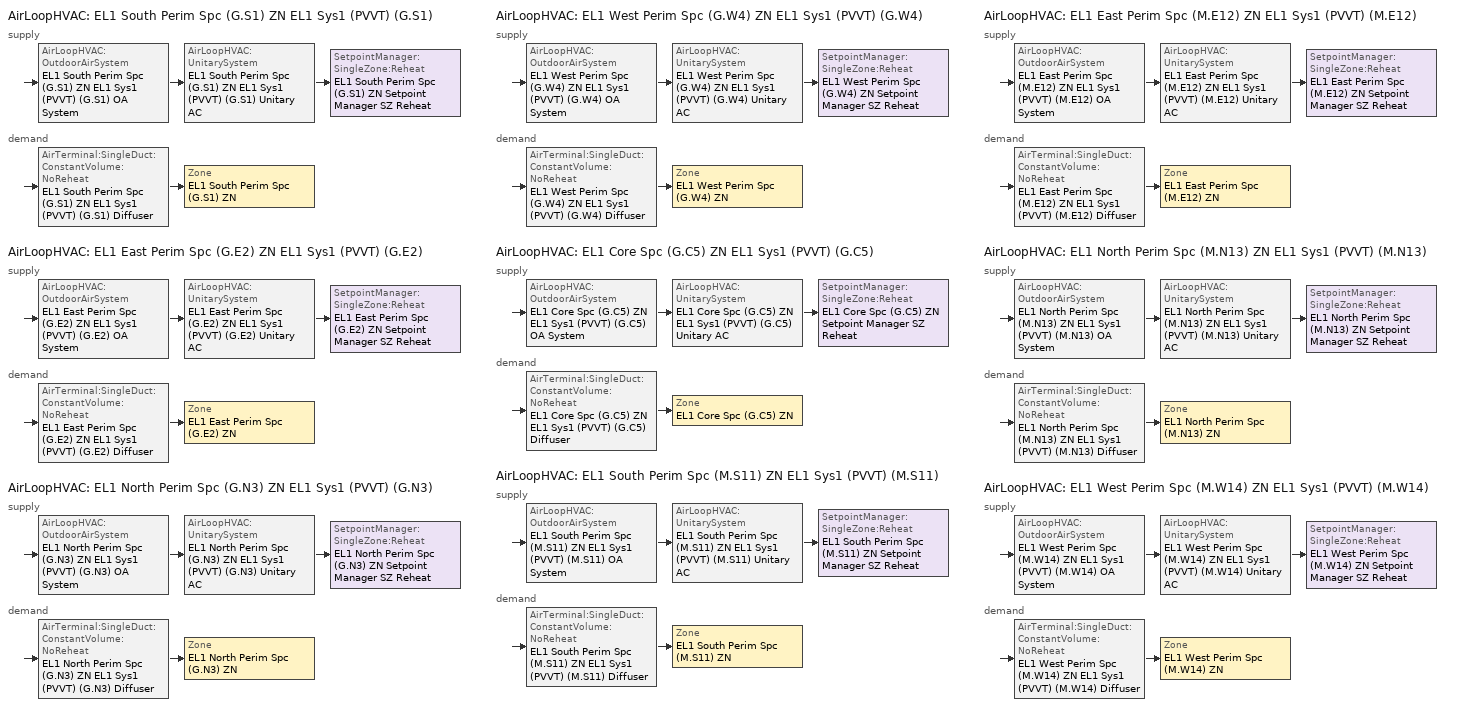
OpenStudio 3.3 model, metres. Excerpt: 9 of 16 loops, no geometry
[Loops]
AirLoopHVAC 'EL1 South Perim Spc (G.S1) ZN EL1 Sys1 (PVVT) (G.S1)'
 supply: AirLoopHVAC:OutdoorAirSystem 'EL1 South Perim Spc (G.S1) ZN EL1 Sys1 (PVVT) (G.S1) OA System' > AirLoopHVAC:UnitarySystem 'EL1 South Perim Spc (G.S1) ZN EL1 Sys1 (PVVT) (G.S1) Unitary AC' > SetpointManager:SingleZone:Reheat 'EL1 South Perim Spc (G.S1) ZN Setpoint Manager SZ Reheat'
 demand: AirTerminal:SingleDuct:ConstantVolume:NoReheat 'EL1 South Perim Spc (G.S1) ZN EL1 Sys1 (PVVT) (G.S1) Diffuser' > Zone 'EL1 South Perim Spc (G.S1) ZN'
AirLoopHVAC 'EL1 East Perim Spc (G.E2) ZN EL1 Sys1 (PVVT) (G.E2)'
 supply: AirLoopHVAC:OutdoorAirSystem 'EL1 East Perim Spc (G.E2) ZN EL1 Sys1 (PVVT) (G.E2) OA System' > AirLoopHVAC:UnitarySystem 'EL1 East Perim Spc (G.E2) ZN EL1 Sys1 (PVVT) (G.E2) Unitary AC' > SetpointManager:SingleZone:Reheat 'EL1 East Perim Spc (G.E2) ZN Setpoint Manager SZ Reheat'
 demand: AirTerminal:SingleDuct:ConstantVolume:NoReheat 'EL1 East Perim Spc (G.E2) ZN EL1 Sys1 (PVVT) (G.E2) Diffuser' > Zone 'EL1 East Perim Spc (G.E2) ZN'
AirLoopHVAC 'EL1 North Perim Spc (G.N3) ZN EL1 Sys1 (PVVT) (G.N3)'
 supply: AirLoopHVAC:OutdoorAirSystem 'EL1 North Perim Spc (G.N3) ZN EL1 Sys1 (PVVT) (G.N3) OA System' > AirLoopHVAC:UnitarySystem 'EL1 North Perim Spc (G.N3) ZN EL1 Sys1 (PVVT) (G.N3) Unitary AC' > SetpointManager:SingleZone:Reheat 'EL1 North Perim Spc (G.N3) ZN Setpoint Manager SZ Reheat'
 demand: AirTerminal:SingleDuct:ConstantVolume:NoReheat 'EL1 North Perim Spc (G.N3) ZN EL1 Sys1 (PVVT) (G.N3) Diffuser' > Zone 'EL1 North Perim Spc (G.N3) ZN'
AirLoopHVAC 'EL1 West Perim Spc (G.W4) ZN EL1 Sys1 (PVVT) (G.W4)'
 supply: AirLoopHVAC:OutdoorAirSystem 'EL1 West Perim Spc (G.W4) ZN EL1 Sys1 (PVVT) (G.W4) OA System' > AirLoopHVAC:UnitarySystem 'EL1 West Perim Spc (G.W4) ZN EL1 Sys1 (PVVT) (G.W4) Unitary AC' > SetpointManager:SingleZone:Reheat 'EL1 West Perim Spc (G.W4) ZN Setpoint Manager SZ Reheat'
 demand: AirTerminal:SingleDuct:ConstantVolume:NoReheat 'EL1 West Perim Spc (G.W4) ZN EL1 Sys1 (PVVT) (G.W4) Diffuser' > Zone 'EL1 West Perim Spc (G.W4) ZN'
AirLoopHVAC 'EL1 Core Spc (G.C5) ZN EL1 Sys1 (PVVT) (G.C5)'
 supply: AirLoopHVAC:OutdoorAirSystem 'EL1 Core Spc (G.C5) ZN EL1 Sys1 (PVVT) (G.C5) OA System' > AirLoopHVAC:UnitarySystem 'EL1 Core Spc (G.C5) ZN EL1 Sys1 (PVVT) (G.C5) Unitary AC' > SetpointManager:SingleZone:Reheat 'EL1 Core Spc (G.C5) ZN Setpoint Manager SZ Reheat'
 demand: AirTerminal:SingleDuct:ConstantVolume:NoReheat 'EL1 Core Spc (G.C5) ZN EL1 Sys1 (PVVT) (G.C5) Diffuser' > Zone 'EL1 Core Spc (G.C5) ZN'
AirLoopHVAC 'EL1 South Perim Spc (M.S11) ZN EL1 Sys1 (PVVT) (M.S11)'
 supply: AirLoopHVAC:OutdoorAirSystem 'EL1 South Perim Spc (M.S11) ZN EL1 Sys1 (PVVT) (M.S11) OA System' > AirLoopHVAC:UnitarySystem 'EL1 South Perim Spc (M.S11) ZN EL1 Sys1 (PVVT) (M.S11) Unitary AC' > SetpointManager:SingleZone:Reheat 'EL1 South Perim Spc (M.S11) ZN Setpoint Manager SZ Reheat'
 demand: AirTerminal:SingleDuct:ConstantVolume:NoReheat 'EL1 South Perim Spc (M.S11) ZN EL1 Sys1 (PVVT) (M.S11) Diffuser' > Zone 'EL1 South Perim Spc (M.S11) ZN'
AirLoopHVAC 'EL1 East Perim Spc (M.E12) ZN EL1 Sys1 (PVVT) (M.E12)'
 supply: AirLoopHVAC:OutdoorAirSystem 'EL1 East Perim Spc (M.E12) ZN EL1 Sys1 (PVVT) (M.E12) OA System' > AirLoopHVAC:UnitarySystem 'EL1 East Perim Spc (M.E12) ZN EL1 Sys1 (PVVT) (M.E12) Unitary AC' > SetpointManager:SingleZone:Reheat 'EL1 East Perim Spc (M.E12) ZN Setpoint Manager SZ Reheat'
 demand: AirTerminal:SingleDuct:ConstantVolume:NoReheat 'EL1 East Perim Spc (M.E12) ZN EL1 Sys1 (PVVT) (M.E12) Diffuser' > Zone 'EL1 East Perim Spc (M.E12) ZN'
AirLoopHVAC 'EL1 North Perim Spc (M.N13) ZN EL1 Sys1 (PVVT) (M.N13)'
 supply: AirLoopHVAC:OutdoorAirSystem 'EL1 North Perim Spc (M.N13) ZN EL1 Sys1 (PVVT) (M.N13) OA System' > AirLoopHVAC:UnitarySystem 'EL1 North Perim Spc (M.N13) ZN EL1 Sys1 (PVVT) (M.N13) Unitary AC' > SetpointManager:SingleZone:Reheat 'EL1 North Perim Spc (M.N13) ZN Setpoint Manager SZ Reheat'
 demand: AirTerminal:SingleDuct:ConstantVolume:NoReheat 'EL1 North Perim Spc (M.N13) ZN EL1 Sys1 (PVVT) (M.N13) Diffuser' > Zone 'EL1 North Perim Spc (M.N13) ZN'
AirLoopHVAC 'EL1 West Perim Spc (M.W14) ZN EL1 Sys1 (PVVT) (M.W14)'
 supply: AirLoopHVAC:OutdoorAirSystem 'EL1 West Perim Spc (M.W14) ZN EL1 Sys1 (PVVT) (M.W14) OA System' > AirLoopHVAC:UnitarySystem 'EL1 West Perim Spc (M.W14) ZN EL1 Sys1 (PVVT) (M.W14) Unitary AC' > SetpointManager:SingleZone:Reheat 'EL1 West Perim Spc (M.W14) ZN Setpoint Manager SZ Reheat'
 demand: AirTerminal:SingleDuct:ConstantVolume:NoReheat 'EL1 West Perim Spc (M.W14) ZN EL1 Sys1 (PVVT) (M.W14) Diffuser' > Zone 'EL1 West Perim Spc (M.W14) ZN'
[Sizing:Zone] Zone Cooling Design Supply Air Temperature Input Method=SupplyAirTemperature; Zone Cooling Design Supply Air Temperature {C}=12.7778; Zone Cooling Design Supply Air Temperature Difference {deltaC}=11.11; Zone Heating Design Supply Air Temperature Input Method=SupplyAirTemperature; Zone Heating Design Supply Air Temperature {C}=50; Zone Heating Design Supply Air Temperature Difference {deltaC}=11.11; Zone Cooling Design Supply Air Humidity Ratio {kg-H2O/kg-air}=0.0085; Zone Heating Design Supply Air Humidity Ratio {kg-H2O/kg-air}=0.008; Cooling Design Air Flow Method=DesignDay; Heating Design Air Flow Method=DesignDay; Account for Dedicated Outdoor Air System=No; Dedicated Outdoor Air System Control Strategy=NeutralSupplyAir; Dedicated Outdoor Air Low Setpoint Temperature for Design {C}=autosize; Dedicated Outdoor Air High Setpoint Temperature for Design {C}=autosize
EL1 Core Spc (G.C5) ZN; EL1 East Perim Spc (G.E2) ZN; EL1 East Perim Spc (M.E12) ZN; EL1 North Perim Spc (G.N3) ZN; EL1 North Perim Spc (M.N13) ZN; EL1 South Perim Spc (G.S1) ZN; EL1 South Perim Spc (M.S11) ZN; EL1 West Perim Spc (G.W4) ZN; EL1 West Perim Spc (M.W14) ZN
[Zone equipment]
EL1 Core Spc (G.C5) ZN: EL1 Core Spc (G.C5) ZN EL1 Sys1 (PVVT) (G.C5) Diffuser
EL1 East Perim Spc (G.E2) ZN: EL1 East Perim Spc (G.E2) ZN EL1 Sys1 (PVVT) (G.E2) Diffuser
EL1 East Perim Spc (M.E12) ZN: EL1 East Perim Spc (M.E12) ZN EL1 Sys1 (PVVT) (M.E12) Diffuser
EL1 North Perim Spc (G.N3) ZN: EL1 North Perim Spc (G.N3) ZN EL1 Sys1 (PVVT) (G.N3) Diffuser
EL1 North Perim Spc (M.N13) ZN: EL1 North Perim Spc (M.N13) ZN EL1 Sys1 (PVVT) (M.N13) Diffuser
EL1 South Perim Spc (G.S1) ZN: EL1 South Perim Spc (G.S1) ZN EL1 Sys1 (PVVT) (G.S1) Diffuser
EL1 South Perim Spc (M.S11) ZN: EL1 South Perim Spc (M.S11) ZN EL1 Sys1 (PVVT) (M.S11) Diffuser
EL1 West Perim Spc (G.W4) ZN: EL1 West Perim Spc (G.W4) ZN EL1 Sys1 (PVVT) (G.W4) Diffuser
EL1 West Perim Spc (M.W14) ZN: EL1 West Perim Spc (M.W14) ZN EL1 Sys1 (PVVT) (M.W14) Diffuser
[AirLoopHVAC] Availability Schedule=Always On Discrete; Design Supply Air Flow Rate {m3/s}=autosize; Design Return Air Flow Fraction of Supply Air Flow=1
EL1 South Perim Spc (G.S1) ZN EL1 Sys1 (PVVT) (G.S1); EL1 East Perim Spc (G.E2) ZN EL1 Sys1 (PVVT) (G.E2); EL1 North Perim Spc (G.N3) ZN EL1 Sys1 (PVVT) (G.N3); EL1 West Perim Spc (G.W4) ZN EL1 Sys1 (PVVT) (G.W4); EL1 Core Spc (G.C5) ZN EL1 Sys1 (PVVT) (G.C5); EL1 South Perim Spc (M.S11) ZN EL1 Sys1 (PVVT) (M.S11); EL1 East Perim Spc (M.E12) ZN EL1 Sys1 (PVVT) (M.E12); EL1 North Perim Spc (M.N13) ZN EL1 Sys1 (PVVT) (M.N13); EL1 West Perim Spc (M.W14) ZN EL1 Sys1 (PVVT) (M.W14)
[Sizing:System] Type of Load to Size On=Sensible; Design Outdoor Air Flow Rate {m3/s}=Autosize; Central Heating Maximum System Air Flow Ratio=1; Preheat Design Temperature {C}=7.22222; Preheat Design Humidity Ratio {kg-H2O/kg-Air}=0.008; Precool Design Temperature {C}=12.7778; Precool Design Humidity Ratio {kg-H2O/kg-Air}=0.008; Central Cooling Design Supply Air Temperature {C}=12.7778; Central Heating Design Supply Air Temperature {C}=50; Sizing Option=Coincident; 100% Outdoor Air in Cooling=No; 100% Outdoor Air in Heating=No; Central Cooling Design Supply Air Humidity Ratio {kg-H2O/kg-Air}=0.0085; Central Heating Design Supply Air Humidity Ratio {kg-H2O/kg-Air}=0.008; Cooling Design Air Flow Method=DesignDay; Heating Design Air Flow Method=DesignDay; System Outdoor Air Method=ZoneSum; Zone Maximum Outdoor Air Fraction=1; Cooling Supply Air Flow Rate Per Floor Area {m3/s-m2}=0.00996765; Cooling Fraction of Autosized Cooling Supply Air Flow Rate=1; Cooling Supply Air Flow Rate Per Unit Cooling Capacity {m3/s-W}=3.94755e-05; Heating Supply Air Flow Rate Per Floor Area {m3/s-m2}=0.00996765; Heating Fraction of Autosized Heating Supply Air Flow Rate=1; Heating Fraction of Autosized Cooling Supply Air Flow Rate=1; Heating Supply Air Flow Rate Per Unit Heating Capacity {m3/s-W}=3.15882e-05; Cooling Design Capacity Method=CoolingDesignCapacity; Cooling Design Capacity {W}=autosize; Cooling Design Capacity Per Floor Area {W/m2}=234.7; Fraction of Autosized Cooling Design Capacity=1; Heating Design Capacity Method=HeatingDesignCapacity; Heating Design Capacity {W}=autosize; Heating Design Capacity Per Floor Area {W/m2}=157; Fraction of Autosized Heating Design Capacity=1; Central Cooling Capacity Control Method=OnOff; Occupant Diversity=autosize
EL1 South Perim Spc (G.S1) ZN EL1 Sys1 (PVVT) (G.S1); EL1 East Perim Spc (G.E2) ZN EL1 Sys1 (PVVT) (G.E2); EL1 North Perim Spc (G.N3) ZN EL1 Sys1 (PVVT) (G.N3); EL1 West Perim Spc (G.W4) ZN EL1 Sys1 (PVVT) (G.W4); EL1 Core Spc (G.C5) ZN EL1 Sys1 (PVVT) (G.C5); EL1 South Perim Spc (M.S11) ZN EL1 Sys1 (PVVT) (M.S11); EL1 East Perim Spc (M.E12) ZN EL1 Sys1 (PVVT) (M.E12); EL1 North Perim Spc (M.N13) ZN EL1 Sys1 (PVVT) (M.N13); EL1 West Perim Spc (M.W14) ZN EL1 Sys1 (PVVT) (M.W14)
[SetpointManager:SingleZone:Reheat] Minimum Supply Air Temperature {C}=12.7778; Maximum Supply Air Temperature {C}=50
Name | Control Zone | Setpoint Node or NodeList
EL1 South Perim Spc (G.S1) ZN Setpoint Manager SZ Reheat | EL1 South Perim Spc (G.S1) ZN | EL1 South Perim Spc (G.S1) ZN EL1 Sys1 (PVVT) (G.S1) Supply Outlet Node
EL1 East Perim Spc (G.E2) ZN Setpoint Manager SZ Reheat | EL1 East Perim Spc (G.E2) ZN | EL1 East Perim Spc (G.E2) ZN EL1 Sys1 (PVVT) (G.E2) Supply Outlet Node
EL1 North Perim Spc (G.N3) ZN Setpoint Manager SZ Reheat | EL1 North Perim Spc (G.N3) ZN | EL1 North Perim Spc (G.N3) ZN EL1 Sys1 (PVVT) (G.N3) Supply Outlet Node
EL1 West Perim Spc (G.W4) ZN Setpoint Manager SZ Reheat | EL1 West Perim Spc (G.W4) ZN | EL1 West Perim Spc (G.W4) ZN EL1 Sys1 (PVVT) (G.W4) Supply Outlet Node
EL1 Core Spc (G.C5) ZN Setpoint Manager SZ Reheat | EL1 Core Spc (G.C5) ZN | EL1 Core Spc (G.C5) ZN EL1 Sys1 (PVVT) (G.C5) Supply Outlet Node
EL1 South Perim Spc (M.S11) ZN Setpoint Manager SZ Reheat | EL1 South Perim Spc (M.S11) ZN | EL1 South Perim Spc (M.S11) ZN EL1 Sys1 (PVVT) (M.S11) Supply Outlet Node
EL1 East Perim Spc (M.E12) ZN Setpoint Manager SZ Reheat | EL1 East Perim Spc (M.E12) ZN | EL1 East Perim Spc (M.E12) ZN EL1 Sys1 (PVVT) (M.E12) Supply Outlet Node
EL1 North Perim Spc (M.N13) ZN Setpoint Manager SZ Reheat | EL1 North Perim Spc (M.N13) ZN | EL1 North Perim Spc (M.N13) ZN EL1 Sys1 (PVVT) (M.N13) Supply Outlet Node
EL1 West Perim Spc (M.W14) ZN Setpoint Manager SZ Reheat | EL1 West Perim Spc (M.W14) ZN | EL1 West Perim Spc (M.W14) ZN EL1 Sys1 (PVVT) (M.W14) Supply Outlet Node
[Coil:Heating:Gas] Availability Schedule=Always On Discrete; Gas Burner Efficiency=0.8; Nominal Capacity {W}=AutoSize; Parasitic Electric Load {W}=0; Parasitic Gas Load {W}=0
EL1 South Perim Spc (G.S1) ZN EL1 Sys1 (PVVT) (G.S1) Gas Htg Coil; EL1 South Perim Spc (G.S1) ZN EL1 Sys1 (PVVT) (G.S1) Gas Backup Htg Coil; EL1 East Perim Spc (G.E2) ZN EL1 Sys1 (PVVT) (G.E2) Gas Htg Coil; EL1 East Perim Spc (G.E2) ZN EL1 Sys1 (PVVT) (G.E2) Gas Backup Htg Coil; EL1 North Perim Spc (G.N3) ZN EL1 Sys1 (PVVT) (G.N3) Gas Htg Coil; EL1 North Perim Spc (G.N3) ZN EL1 Sys1 (PVVT) (G.N3) Gas Backup Htg Coil; EL1 West Perim Spc (G.W4) ZN EL1 Sys1 (PVVT) (G.W4) Gas Htg Coil; EL1 West Perim Spc (G.W4) ZN EL1 Sys1 (PVVT) (G.W4) Gas Backup Htg Coil; EL1 Core Spc (G.C5) ZN EL1 Sys1 (PVVT) (G.C5) Gas Htg Coil; EL1 Core Spc (G.C5) ZN EL1 Sys1 (PVVT) (G.C5) Gas Backup Htg Coil; EL1 South Perim Spc (M.S11) ZN EL1 Sys1 (PVVT) (M.S11) Gas Htg Coil; EL1 South Perim Spc (M.S11) ZN EL1 Sys1 (PVVT) (M.S11) Gas Backup Htg Coil; EL1 East Perim Spc (M.E12) ZN EL1 Sys1 (PVVT) (M.E12) Gas Htg Coil; EL1 East Perim Spc (M.E12) ZN EL1 Sys1 (PVVT) (M.E12) Gas Backup Htg Coil; EL1 North Perim Spc (M.N13) ZN EL1 Sys1 (PVVT) (M.N13) Gas Htg Coil; EL1 North Perim Spc (M.N13) ZN EL1 Sys1 (PVVT) (M.N13) Gas Backup Htg Coil; EL1 West Perim Spc (M.W14) ZN EL1 Sys1 (PVVT) (M.W14) Gas Htg Coil; EL1 West Perim Spc (M.W14) ZN EL1 Sys1 (PVVT) (M.W14) Gas Backup Htg Coil
[Coil:Cooling:DX:SingleSpeed] Availability Schedule=Always On Discrete; Rated Total Cooling Capacity {W}=autosize; Rated Sensible Heat Ratio=autosize; Rated COP {W/W}=4.11713; Rated Air Flow Rate {m3/s}=autosize; Rated Evaporator Fan Power Per Volume Flow Rate {W/(m3/s)}=773.3; Total Cooling Capacity Function of Temperature Curve=SpltAC2SpLoSEER_ClCap_fT; Total Cooling Capacity Function of Flow Fraction Curve=DXCOOL-NECB2011-REF-CAPFFLOW; Energy Input Ratio Function of Temperature Curve=SpltAC2SpLoSEER_EIR_fT; Energy Input Ratio Function of Flow Fraction Curve=DXCOOL-NECB2011-REF-COOLEIRFFLOW; Part Load Fraction Correlation Curve=DXCOOL-NECB2011-REF-COOLPLFFPLR; Minimum Outdoor Dry-Bulb Temperature for Compressor Operation {C}=-25; Condenser Type=AirCooled; Evaporative Condenser Effectiveness=0; Evaporative Condenser Air Flow Rate {m3/s}=Autosize; Evaporative Condenser Pump Rated Power Consumption {W}=Autosize; Crankcase Heater Capacity {W}=0; Maximum Outdoor Dry-Bulb Temperature for Crankcase Heater Operation {C}=0; Basin Heater Capacity {W/K}=0; Basin Heater Setpoint Temperature {C}=10
EL1 South Perim Spc (G.S1) ZN EL1 Sys1 (PVVT) (G.S1) 1spd DX AC Clg Coil 122kBtu/hr 14.0SEER; EL1 East Perim Spc (G.E2) ZN EL1 Sys1 (PVVT) (G.E2) 1spd DX AC Clg Coil 71kBtu/hr 14.0SEER; EL1 North Perim Spc (G.N3) ZN EL1 Sys1 (PVVT) (G.N3) 1spd DX AC Clg Coil 66kBtu/hr 14.0SEER; EL1 West Perim Spc (G.W4) ZN EL1 Sys1 (PVVT) (G.W4) 1spd DX AC Clg Coil 78kBtu/hr 14.0SEER; EL1 Core Spc (G.C5) ZN EL1 Sys1 (PVVT) (G.C5) 1spd DX AC Clg Coil 128kBtu/hr 14.0SEER; EL1 South Perim Spc (M.S11) ZN EL1 Sys1 (PVVT) (M.S11) 1spd DX AC Clg Coil 1175kBtu/hr 14.0SEER; EL1 East Perim Spc (M.E12) ZN EL1 Sys1 (PVVT) (M.E12) 1spd DX AC Clg Coil 706kBtu/hr 14.0SEER; EL1 North Perim Spc (M.N13) ZN EL1 Sys1 (PVVT) (M.N13) 1spd DX AC Clg Coil 566kBtu/hr 14.0SEER; EL1 West Perim Spc (M.W14) ZN EL1 Sys1 (PVVT) (M.W14) 1spd DX AC Clg Coil 736kBtu/hr 14.0SEER
[Fan:OnOff] Availability Schedule=Always On Discrete; Maximum Flow Rate {m3/s}=autosize; Motor In Airstream Fraction=1
Name | Fan Total Efficiency | Pressure Rise {Pa} | Motor Efficiency | Fan Power Ratio Function of Speed Ratio Curve | Fan Efficiency Ratio Function of Speed Ratio Curve
EL1 South Perim Spc (G.S1) ZN EL1 Sys1 (PVVT) (G.S1) Fan | 0.58175 | 622.722 | 0.895 | Fan On Off Power Curve | Fan On Off Efficiency Curve
EL1 East Perim Spc (G.E2) ZN EL1 Sys1 (PVVT) (G.E2) Fan | 0.58175 | 622.722 | 0.895 | Fan On Off Power Curve 1 | Fan On Off Efficiency Curve 1
EL1 North Perim Spc (G.N3) ZN EL1 Sys1 (PVVT) (G.N3) Fan | 0.56225 | 622.722 | 0.865 | Fan On Off Power Curve 2 | Fan On Off Efficiency Curve 2
EL1 West Perim Spc (G.W4) ZN EL1 Sys1 (PVVT) (G.W4) Fan | 0.58175 | 622.722 | 0.895 | Fan On Off Power Curve 3 | Fan On Off Efficiency Curve 3
EL1 Core Spc (G.C5) ZN EL1 Sys1 (PVVT) (G.C5) Fan | 0.58175 | 622.722 | 0.895 | Fan On Off Power Curve 4 | Fan On Off Efficiency Curve 4
EL1 South Perim Spc (M.S11) ZN EL1 Sys1 (PVVT) (M.S11) Fan | 0.6175 | 1018.77 | 0.95 | Fan On Off Power Curve 5 | Fan On Off Efficiency Curve 5
EL1 East Perim Spc (M.E12) ZN EL1 Sys1 (PVVT) (M.E12) Fan | 0.61165 | 1018.77 | 0.941 | Fan On Off Power Curve 6 | Fan On Off Efficiency Curve 6
EL1 North Perim Spc (M.N13) ZN EL1 Sys1 (PVVT) (M.N13) Fan | 0.6084 | 1018.77 | 0.936 | Fan On Off Power Curve 7 | Fan On Off Efficiency Curve 7
EL1 West Perim Spc (M.W14) ZN EL1 Sys1 (PVVT) (M.W14) Fan | 0.61165 | 1018.77 | 0.941 | Fan On Off Power Curve 8 | Fan On Off Efficiency Curve 8
[AirLoopHVAC:UnitarySystem] Control Type=Load; Dehumidification Control Type=None; Availability Schedule=Always On Discrete; Fan Placement=DrawThrough; Supply Air Fan Operating Mode Schedule=Always On Discrete; DX Heating Coil Sizing Ratio=1; Use DOAS DX Cooling Coil=No; DOAS DX Cooling Coil Leaving Minimum Air Temperature {C}=2; Latent Load Control=SensibleOnlyLoadControl; Supply Air Flow Rate During Cooling Operation {m3/s}=Autosize; Supply Air Flow Rate During Heating Operation {m3/s}=Autosize; Supply Air Flow Rate When No Cooling or Heating is Required {m3/s}=Autosize; Maximum Supply Air Temperature {C}=80; Maximum Outdoor Dry-Bulb Temperature for Supplemental Heater Operation {C}=21; Maximum Cycling Rate {cycles/hr}=2.5; Heat Pump Time Constant {s}=60; Fraction of On-Cycle Power Use=0.01; Heat Pump Fan Delay Time {s}=60; Ancilliary On-Cycle Electric Power {W}=0; Ancilliary Off-Cycle Electric Power {W}=0
Name | Controlling Zone or Thermostat Location | Supply Fan | Heating Coil | Cooling Coil | Supplemental Heating Coil
EL1 South Perim Spc (G.S1) ZN EL1 Sys1 (PVVT) (G.S1) Unitary AC | EL1 South Perim Spc (G.S1) ZN | EL1 South Perim Spc (G.S1) ZN EL1 Sys1 (PVVT) (G.S1) Fan | EL1 South Perim Spc (G.S1) ZN EL1 Sys1 (PVVT) (G.S1) Gas Htg Coil | EL1 South Perim Spc (G.S1) ZN EL1 Sys1 (PVVT) (G.S1) 1spd DX AC Clg Coil 122kBtu/hr 14.0SEER | EL1 South Perim Spc (G.S1) ZN EL1 Sys1 (PVVT) (G.S1) Gas Backup Htg Coil
EL1 East Perim Spc (G.E2) ZN EL1 Sys1 (PVVT) (G.E2) Unitary AC | EL1 East Perim Spc (G.E2) ZN | EL1 East Perim Spc (G.E2) ZN EL1 Sys1 (PVVT) (G.E2) Fan | EL1 East Perim Spc (G.E2) ZN EL1 Sys1 (PVVT) (G.E2) Gas Htg Coil | EL1 East Perim Spc (G.E2) ZN EL1 Sys1 (PVVT) (G.E2) 1spd DX AC Clg Coil 71kBtu/hr 14.0SEER | EL1 East Perim Spc (G.E2) ZN EL1 Sys1 (PVVT) (G.E2) Gas Backup Htg Coil
EL1 North Perim Spc (G.N3) ZN EL1 Sys1 (PVVT) (G.N3) Unitary AC | EL1 North Perim Spc (G.N3) ZN | EL1 North Perim Spc (G.N3) ZN EL1 Sys1 (PVVT) (G.N3) Fan | EL1 North Perim Spc (G.N3) ZN EL1 Sys1 (PVVT) (G.N3) Gas Htg Coil | EL1 North Perim Spc (G.N3) ZN EL1 Sys1 (PVVT) (G.N3) 1spd DX AC Clg Coil 66kBtu/hr 14.0SEER | EL1 North Perim Spc (G.N3) ZN EL1 Sys1 (PVVT) (G.N3) Gas Backup Htg Coil
EL1 West Perim Spc (G.W4) ZN EL1 Sys1 (PVVT) (G.W4) Unitary AC | EL1 West Perim Spc (G.W4) ZN | EL1 West Perim Spc (G.W4) ZN EL1 Sys1 (PVVT) (G.W4) Fan | EL1 West Perim Spc (G.W4) ZN EL1 Sys1 (PVVT) (G.W4) Gas Htg Coil | EL1 West Perim Spc (G.W4) ZN EL1 Sys1 (PVVT) (G.W4) 1spd DX AC Clg Coil 78kBtu/hr 14.0SEER | EL1 West Perim Spc (G.W4) ZN EL1 Sys1 (PVVT) (G.W4) Gas Backup Htg Coil
EL1 Core Spc (G.C5) ZN EL1 Sys1 (PVVT) (G.C5) Unitary AC | EL1 Core Spc (G.C5) ZN | EL1 Core Spc (G.C5) ZN EL1 Sys1 (PVVT) (G.C5) Fan | EL1 Core Spc (G.C5) ZN EL1 Sys1 (PVVT) (G.C5) Gas Htg Coil | EL1 Core Spc (G.C5) ZN EL1 Sys1 (PVVT) (G.C5) 1spd DX AC Clg Coil 128kBtu/hr 14.0SEER | EL1 Core Spc (G.C5) ZN EL1 Sys1 (PVVT) (G.C5) Gas Backup Htg Coil
EL1 South Perim Spc (M.S11) ZN EL1 Sys1 (PVVT) (M.S11) Unitary AC | EL1 South Perim Spc (M.S11) ZN | EL1 South Perim Spc (M.S11) ZN EL1 Sys1 (PVVT) (M.S11) Fan | EL1 South Perim Spc (M.S11) ZN EL1 Sys1 (PVVT) (M.S11) Gas Htg Coil | EL1 South Perim Spc (M.S11) ZN EL1 Sys1 (PVVT) (M.S11) 1spd DX AC Clg Coil 1175kBtu/hr 14.0SEER | EL1 South Perim Spc (M.S11) ZN EL1 Sys1 (PVVT) (M.S11) Gas Backup Htg Coil
EL1 East Perim Spc (M.E12) ZN EL1 Sys1 (PVVT) (M.E12) Unitary AC | EL1 East Perim Spc (M.E12) ZN | EL1 East Perim Spc (M.E12) ZN EL1 Sys1 (PVVT) (M.E12) Fan | EL1 East Perim Spc (M.E12) ZN EL1 Sys1 (PVVT) (M.E12) Gas Htg Coil | EL1 East Perim Spc (M.E12) ZN EL1 Sys1 (PVVT) (M.E12) 1spd DX AC Clg Coil 706kBtu/hr 14.0SEER | EL1 East Perim Spc (M.E12) ZN EL1 Sys1 (PVVT) (M.E12) Gas Backup Htg Coil
EL1 North Perim Spc (M.N13) ZN EL1 Sys1 (PVVT) (M.N13) Unitary AC | EL1 North Perim Spc (M.N13) ZN | EL1 North Perim Spc (M.N13) ZN EL1 Sys1 (PVVT) (M.N13) Fan | EL1 North Perim Spc (M.N13) ZN EL1 Sys1 (PVVT) (M.N13) Gas Htg Coil | EL1 North Perim Spc (M.N13) ZN EL1 Sys1 (PVVT) (M.N13) 1spd DX AC Clg Coil 566kBtu/hr 14.0SEER | EL1 North Perim Spc (M.N13) ZN EL1 Sys1 (PVVT) (M.N13) Gas Backup Htg Coil
EL1 West Perim Spc (M.W14) ZN EL1 Sys1 (PVVT) (M.W14) Unitary AC | EL1 West Perim Spc (M.W14) ZN | EL1 West Perim Spc (M.W14) ZN EL1 Sys1 (PVVT) (M.W14) Fan | EL1 West Perim Spc (M.W14) ZN EL1 Sys1 (PVVT) (M.W14) Gas Htg Coil | EL1 West Perim Spc (M.W14) ZN EL1 Sys1 (PVVT) (M.W14) 1spd DX AC Clg Coil 736kBtu/hr 14.0SEER | EL1 West Perim Spc (M.W14) ZN EL1 Sys1 (PVVT) (M.W14) Gas Backup Htg Coil
[Controller:OutdoorAir] Minimum Outdoor Air Flow Rate {m3/s}=autosize; Maximum Outdoor Air Flow Rate {m3/s}=Autosize; Economizer Control Type=FixedDryBulb; Economizer Control Action Type=ModulateFlow; Economizer Maximum Limit Dry-Bulb Temperature {C}=21.6667; Lockout Type=LockoutWithCompressor; Minimum Limit Type=FixedMinimum; High Humidity Control=No; Heat Recovery Bypass Control Type=BypassWhenWithinEconomizerLimits
Name | Minimum Outdoor Air Schedule | Controller Mechanical Ventilation
EL1 South Perim Spc (G.S1) ZN EL1 Sys1 (PVVT) (G.S1) OA System Controller | EL1 South Perim Spc (G.S1) ZN EL1 Sys1 (PVVT) (G.S1) Occ Sch | Controller Mechanical Ventilation 1
EL1 East Perim Spc (G.E2) ZN EL1 Sys1 (PVVT) (G.E2) OA System Controller | EL1 East Perim Spc (G.E2) ZN EL1 Sys1 (PVVT) (G.E2) Occ Sch | Controller Mechanical Ventilation 2
EL1 North Perim Spc (G.N3) ZN EL1 Sys1 (PVVT) (G.N3) OA System Controller | EL1 North Perim Spc (G.N3) ZN EL1 Sys1 (PVVT) (G.N3) Occ Sch | Controller Mechanical Ventilation 3
EL1 West Perim Spc (G.W4) ZN EL1 Sys1 (PVVT) (G.W4) OA System Controller | EL1 West Perim Spc (G.W4) ZN EL1 Sys1 (PVVT) (G.W4) Occ Sch | Controller Mechanical Ventilation 4
EL1 Core Spc (G.C5) ZN EL1 Sys1 (PVVT) (G.C5) OA System Controller | EL1 Core Spc (G.C5) ZN EL1 Sys1 (PVVT) (G.C5) Occ Sch | Controller Mechanical Ventilation 5
EL1 South Perim Spc (M.S11) ZN EL1 Sys1 (PVVT) (M.S11) OA System Controller | EL1 South Perim Spc (M.S11) ZN EL1 Sys1 (PVVT) (M.S11) Occ Sch | Controller Mechanical Ventilation 6
EL1 East Perim Spc (M.E12) ZN EL1 Sys1 (PVVT) (M.E12) OA System Controller | EL1 East Perim Spc (M.E12) ZN EL1 Sys1 (PVVT) (M.E12) Occ Sch | Controller Mechanical Ventilation 7
EL1 North Perim Spc (M.N13) ZN EL1 Sys1 (PVVT) (M.N13) OA System Controller | EL1 North Perim Spc (M.N13) ZN EL1 Sys1 (PVVT) (M.N13) Occ Sch | Controller Mechanical Ventilation 8
EL1 West Perim Spc (M.W14) ZN EL1 Sys1 (PVVT) (M.W14) OA System Controller | EL1 West Perim Spc (M.W14) ZN EL1 Sys1 (PVVT) (M.W14) Occ Sch | Controller Mechanical Ventilation 9
[Controller:MechanicalVentilation] Availability Schedule=Always On Discrete
Controller Mechanical Ventilation 1; Controller Mechanical Ventilation 2; Controller Mechanical Ventilation 3; Controller Mechanical Ventilation 4; Controller Mechanical Ventilation 5; Controller Mechanical Ventilation 6; Controller Mechanical Ventilation 7; Controller Mechanical Ventilation 8; Controller Mechanical Ventilation 9
[AirLoopHVAC:OutdoorAirSystem]
Name | Controller
EL1 South Perim Spc (G.S1) ZN EL1 Sys1 (PVVT) (G.S1) OA System | EL1 South Perim Spc (G.S1) ZN EL1 Sys1 (PVVT) (G.S1) OA System Controller
EL1 East Perim Spc (G.E2) ZN EL1 Sys1 (PVVT) (G.E2) OA System | EL1 East Perim Spc (G.E2) ZN EL1 Sys1 (PVVT) (G.E2) OA System Controller
EL1 North Perim Spc (G.N3) ZN EL1 Sys1 (PVVT) (G.N3) OA System | EL1 North Perim Spc (G.N3) ZN EL1 Sys1 (PVVT) (G.N3) OA System Controller
EL1 West Perim Spc (G.W4) ZN EL1 Sys1 (PVVT) (G.W4) OA System | EL1 West Perim Spc (G.W4) ZN EL1 Sys1 (PVVT) (G.W4) OA System Controller
EL1 Core Spc (G.C5) ZN EL1 Sys1 (PVVT) (G.C5) OA System | EL1 Core Spc (G.C5) ZN EL1 Sys1 (PVVT) (G.C5) OA System Controller
EL1 South Perim Spc (M.S11) ZN EL1 Sys1 (PVVT) (M.S11) OA System | EL1 South Perim Spc (M.S11) ZN EL1 Sys1 (PVVT) (M.S11) OA System Controller
EL1 East Perim Spc (M.E12) ZN EL1 Sys1 (PVVT) (M.E12) OA System | EL1 East Perim Spc (M.E12) ZN EL1 Sys1 (PVVT) (M.E12) OA System Controller
EL1 North Perim Spc (M.N13) ZN EL1 Sys1 (PVVT) (M.N13) OA System | EL1 North Perim Spc (M.N13) ZN EL1 Sys1 (PVVT) (M.N13) OA System Controller
EL1 West Perim Spc (M.W14) ZN EL1 Sys1 (PVVT) (M.W14) OA System | EL1 West Perim Spc (M.W14) ZN EL1 Sys1 (PVVT) (M.W14) OA System Controller
[AirTerminal:SingleDuct:ConstantVolume:NoReheat] Availability Schedule=Always On Discrete; Maximum Air Flow Rate {m3/s}=AutoSize
EL1 South Perim Spc (G.S1) ZN EL1 Sys1 (PVVT) (G.S1) Diffuser; EL1 East Perim Spc (G.E2) ZN EL1 Sys1 (PVVT) (G.E2) Diffuser; EL1 North Perim Spc (G.N3) ZN EL1 Sys1 (PVVT) (G.N3) Diffuser; EL1 West Perim Spc (G.W4) ZN EL1 Sys1 (PVVT) (G.W4) Diffuser; EL1 Core Spc (G.C5) ZN EL1 Sys1 (PVVT) (G.C5) Diffuser; EL1 South Perim Spc (M.S11) ZN EL1 Sys1 (PVVT) (M.S11) Diffuser; EL1 East Perim Spc (M.E12) ZN EL1 Sys1 (PVVT) (M.E12) Diffuser; EL1 North Perim Spc (M.N13) ZN EL1 Sys1 (PVVT) (M.N13) Diffuser; EL1 West Perim Spc (M.W14) ZN EL1 Sys1 (PVVT) (M.W14) Diffuser
[EnergyManagementSystem:Program]
EL1NorthPerimSpcMN13ZNEL1Sys1PVVTMN13OptimumStartProg0: IF DaylightSavings==0 && DayOfWeek>1 && Hour==5 && OAT_2<23.9 && OAT_2>1.7; SET EL1NorthPerimSpcMN13ZNEL1Sys1PVVTMN13ClgSch0 = 29.4; SET EL1NorthPerimSpcMN13ZNEL1Sys1PVVTMN13HtgSch0 = 15.6; ELSEIF DaylightSavings==0 && DayOfWeek==1 && Hour==7 && OAT_2<23.9 && OAT_2>1.7; SET EL1NorthPerimSpcMN13ZNEL1Sys1PVVTMN13ClgSch0 = 29.4; SET EL1NorthPerimSpcMN13ZNEL1Sys1PVVTMN13HtgSch0 = 15.6; ELSEIF DaylightSavings==1 && DayOfWeek>1 && Hour==4 && OAT_2<23.9 && OAT_2>1.7; SET EL1NorthPerimSpcMN13ZNEL1Sys1PVVTMN13ClgSch0 = 29.4; SET EL1NorthPerimSpcMN13ZNEL1Sys1PVVTMN13HtgSch0 = 15.6; ELSEIF DaylightSavings==1 && DayOfWeek==1 && Hour==6 && OAT_2<23.9 && OAT_2>1.7; SET EL1NorthPerimSpcMN13ZNEL1Sys1PVVTMN13ClgSch0 = 29.4; SET EL1NorthPerimSpcMN13ZNEL1Sys1PVVTMN13HtgSch0 = 15.6; ELSE; SET EL1NorthPerimSpcMN13ZNEL1Sys1PVVTMN13ClgSch0 = NULL; SET EL1NorthPerimSpcMN13ZNEL1Sys1PVVTMN13HtgSch0 = NULL; ENDIF
EL1SouthPerimSpcMS11ZNEL1Sys1PVVTMS11OptimumStartProg0: IF DaylightSavings==0 && DayOfWeek>1 && Hour==5 && OAT_3<23.9 && OAT_3>1.7; SET EL1SouthPerimSpcMS11ZNEL1Sys1PVVTMS11ClgSch0 = 29.4; SET EL1SouthPerimSpcMS11ZNEL1Sys1PVVTMS11HtgSch0 = 15.6; ELSEIF DaylightSavings==0 && DayOfWeek==1 && Hour==7 && OAT_3<23.9 && OAT_3>1.7; SET EL1SouthPerimSpcMS11ZNEL1Sys1PVVTMS11ClgSch0 = 29.4; SET EL1SouthPerimSpcMS11ZNEL1Sys1PVVTMS11HtgSch0 = 15.6; ELSEIF DaylightSavings==1 && DayOfWeek>1 && Hour==4 && OAT_3<23.9 && OAT_3>1.7; SET EL1SouthPerimSpcMS11ZNEL1Sys1PVVTMS11ClgSch0 = 29.4; SET EL1SouthPerimSpcMS11ZNEL1Sys1PVVTMS11HtgSch0 = 15.6; ELSEIF DaylightSavings==1 && DayOfWeek==1 && Hour==6 && OAT_3<23.9 && OAT_3>1.7; SET EL1SouthPerimSpcMS11ZNEL1Sys1PVVTMS11ClgSch0 = 29.4; SET EL1SouthPerimSpcMS11ZNEL1Sys1PVVTMS11HtgSch0 = 15.6; ELSE; SET EL1SouthPerimSpcMS11ZNEL1Sys1PVVTMS11ClgSch0 = NULL; SET EL1SouthPerimSpcMS11ZNEL1Sys1PVVTMS11HtgSch0 = NULL; ENDIF
EL1WestPerimSpcMW14ZNEL1Sys1PVVTMW14OptimumStartProg0: IF DaylightSavings==0 && DayOfWeek>1 && Hour==5 && OAT_4<23.9 && OAT_4>1.7; SET EL1WestPerimSpcMW14ZNEL1Sys1PVVTMW14ClgSch0 = 29.4; SET EL1WestPerimSpcMW14ZNEL1Sys1PVVTMW14HtgSch0 = 15.6; ELSEIF DaylightSavings==0 && DayOfWeek==1 && Hour==7 && OAT_4<23.9 && OAT_4>1.7; SET EL1WestPerimSpcMW14ZNEL1Sys1PVVTMW14ClgSch0 = 29.4; SET EL1WestPerimSpcMW14ZNEL1Sys1PVVTMW14HtgSch0 = 15.6; ELSEIF DaylightSavings==1 && DayOfWeek>1 && Hour==4 && OAT_4<23.9 && OAT_4>1.7; SET EL1WestPerimSpcMW14ZNEL1Sys1PVVTMW14ClgSch0 = 29.4; SET EL1WestPerimSpcMW14ZNEL1Sys1PVVTMW14HtgSch0 = 15.6; ELSEIF DaylightSavings==1 && DayOfWeek==1 && Hour==6 && OAT_4<23.9 && OAT_4>1.7; SET EL1WestPerimSpcMW14ZNEL1Sys1PVVTMW14ClgSch0 = 29.4; SET EL1WestPerimSpcMW14ZNEL1Sys1PVVTMW14HtgSch0 = 15.6; ELSE; SET EL1WestPerimSpcMW14ZNEL1Sys1PVVTMW14ClgSch0 = NULL; SET EL1WestPerimSpcMW14ZNEL1Sys1PVVTMW14HtgSch0 = NULL; ENDIF
[Schedule:Constant]
Always On Discrete: Value=1
[Schedule:Ruleset]
Name | Default Day Schedule | Summer Design Day Schedule | Winter Design Day Schedule
EL1 Core Spc (G.C5) ZN EL1 Sys1 (PVVT) (G.C5) Occ Sch | EL1 Core Spc (G.C5) ZN EL1 Sys1 (PVVT) (G.C5) Occ Sch Default | EL1 Core Spc (G.C5) ZN EL1 Sys1 (PVVT) (G.C5) Occ Sch Summer Design Day | EL1 Core Spc (G.C5) ZN EL1 Sys1 (PVVT) (G.C5) Occ Sch Winter Design Day
EL1 East Perim Spc (G.E2) ZN EL1 Sys1 (PVVT) (G.E2) Occ Sch | EL1 East Perim Spc (G.E2) ZN EL1 Sys1 (PVVT) (G.E2) Occ Sch Default | EL1 East Perim Spc (G.E2) ZN EL1 Sys1 (PVVT) (G.E2) Occ Sch Summer Design Day | EL1 East Perim Spc (G.E2) ZN EL1 Sys1 (PVVT) (G.E2) Occ Sch Winter Design Day
EL1 East Perim Spc (M.E12) ZN EL1 Sys1 (PVVT) (M.E12) Occ Sch | EL1 East Perim Spc (M.E12) ZN EL1 Sys1 (PVVT) (M.E12) Occ Sch Default | EL1 East Perim Spc (M.E12) ZN EL1 Sys1 (PVVT) (M.E12) Occ Sch Summer Design Day | EL1 East Perim Spc (M.E12) ZN EL1 Sys1 (PVVT) (M.E12) Occ Sch Winter Design Day
EL1 North Perim Spc (G.N3) ZN EL1 Sys1 (PVVT) (G.N3) Occ Sch | EL1 North Perim Spc (G.N3) ZN EL1 Sys1 (PVVT) (G.N3) Occ Sch Default | EL1 North Perim Spc (G.N3) ZN EL1 Sys1 (PVVT) (G.N3) Occ Sch Summer Design Day | EL1 North Perim Spc (G.N3) ZN EL1 Sys1 (PVVT) (G.N3) Occ Sch Winter Design Day
EL1 North Perim Spc (M.N13) ZN EL1 Sys1 (PVVT) (M.N13) Occ Sch | EL1 North Perim Spc (M.N13) ZN EL1 Sys1 (PVVT) (M.N13) Occ Sch Default | EL1 North Perim Spc (M.N13) ZN EL1 Sys1 (PVVT) (M.N13) Occ Sch Summer Design Day | EL1 North Perim Spc (M.N13) ZN EL1 Sys1 (PVVT) (M.N13) Occ Sch Winter Design Day
EL1 South Perim Spc (G.S1) ZN EL1 Sys1 (PVVT) (G.S1) Occ Sch | EL1 South Perim Spc (G.S1) ZN EL1 Sys1 (PVVT) (G.S1) Occ Sch Default | EL1 South Perim Spc (G.S1) ZN EL1 Sys1 (PVVT) (G.S1) Occ Sch Summer Design Day | EL1 South Perim Spc (G.S1) ZN EL1 Sys1 (PVVT) (G.S1) Occ Sch Winter Design Day
EL1 South Perim Spc (M.S11) ZN EL1 Sys1 (PVVT) (M.S11) Occ Sch | EL1 South Perim Spc (M.S11) ZN EL1 Sys1 (PVVT) (M.S11) Occ Sch Default | EL1 South Perim Spc (M.S11) ZN EL1 Sys1 (PVVT) (M.S11) Occ Sch Summer Design Day | EL1 South Perim Spc (M.S11) ZN EL1 Sys1 (PVVT) (M.S11) Occ Sch Winter Design Day
EL1 West Perim Spc (G.W4) ZN EL1 Sys1 (PVVT) (G.W4) Occ Sch | EL1 West Perim Spc (G.W4) ZN EL1 Sys1 (PVVT) (G.W4) Occ Sch Default | EL1 West Perim Spc (G.W4) ZN EL1 Sys1 (PVVT) (G.W4) Occ Sch Summer Design Day | EL1 West Perim Spc (G.W4) ZN EL1 Sys1 (PVVT) (G.W4) Occ Sch Winter Design Day
EL1 West Perim Spc (M.W14) ZN EL1 Sys1 (PVVT) (M.W14) Occ Sch | EL1 West Perim Spc (M.W14) ZN EL1 Sys1 (PVVT) (M.W14) Occ Sch Default | EL1 West Perim Spc (M.W14) ZN EL1 Sys1 (PVVT) (M.W14) Occ Sch Summer Design Day | EL1 West Perim Spc (M.W14) ZN EL1 Sys1 (PVVT) (M.W14) Occ Sch Winter Design Day
[Schedule:Day]
EL1 Core Spc (G.C5) ZN EL1 Sys1 (PVVT) (G.C5) Occ Sch Default; EL1 East Perim Spc (G.E2) ZN EL1 Sys1 (PVVT) (G.E2) Occ Sch Default; EL1 East Perim Spc (M.E12) ZN EL1 Sys1 (PVVT) (M.E12) Occ Sch Default; EL1 North Perim Spc (G.N3) ZN EL1 Sys1 (PVVT) (G.N3) Occ Sch Default; EL1 North Perim Spc (M.N13) ZN EL1 Sys1 (PVVT) (M.N13) Occ Sch Default; EL1 South Perim Spc (G.S1) ZN EL1 Sys1 (PVVT) (G.S1) Occ Sch Default; EL1 South Perim Spc (M.S11) ZN EL1 Sys1 (PVVT) (M.S11) Occ Sch Default; EL1 West Perim Spc (G.W4) ZN EL1 Sys1 (PVVT) (G.W4) Occ Sch Default; EL1 West Perim Spc (M.W14) ZN EL1 Sys1 (PVVT) (M.W14) Occ Sch Default: 7, 0, 0, 18, 0, 1, 24, 0, 0
EL1 Core Spc (G.C5) ZN EL1 Sys1 (PVVT) (G.C5) Occ Sch Winter Design Day; EL1 Core Spc (G.C5) ZN EL1 Sys1 (PVVT) (G.C5) Occ Sch Summer Design Day; EL1 East Perim Spc (G.E2) ZN EL1 Sys1 (PVVT) (G.E2) Occ Sch Winter Design Day; EL1 East Perim Spc (G.E2) ZN EL1 Sys1 (PVVT) (G.E2) Occ Sch Summer Design Day; EL1 East Perim Spc (M.E12) ZN EL1 Sys1 (PVVT) (M.E12) Occ Sch Winter Design Day; EL1 East Perim Spc (M.E12) ZN EL1 Sys1 (PVVT) (M.E12) Occ Sch Summer Design Day; EL1 North Perim Spc (G.N3) ZN EL1 Sys1 (PVVT) (G.N3) Occ Sch Winter Design Day; EL1 North Perim Spc (G.N3) ZN EL1 Sys1 (PVVT) (G.N3) Occ Sch Summer Design Day; EL1 North Perim Spc (M.N13) ZN EL1 Sys1 (PVVT) (M.N13) Occ Sch Winter Design Day; EL1 North Perim Spc (M.N13) ZN EL1 Sys1 (PVVT) (M.N13) Occ Sch Summer Design Day; EL1 South Perim Spc (G.S1) ZN EL1 Sys1 (PVVT) (G.S1) Occ Sch Winter Design Day; EL1 South Perim Spc (G.S1) ZN EL1 Sys1 (PVVT) (G.S1) Occ Sch Summer Design Day; EL1 South Perim Spc (M.S11) ZN EL1 Sys1 (PVVT) (M.S11) Occ Sch Winter Design Day; EL1 South Perim Spc (M.S11) ZN EL1 Sys1 (PVVT) (M.S11) Occ Sch Summer Design Day; EL1 West Perim Spc (G.W4) ZN EL1 Sys1 (PVVT) (G.W4) Occ Sch Winter Design Day; EL1 West Perim Spc (G.W4) ZN EL1 Sys1 (PVVT) (G.W4) Occ Sch Summer Design Day; EL1 West Perim Spc (M.W14) ZN EL1 Sys1 (PVVT) (M.W14) Occ Sch Winter Design Day; EL1 West Perim Spc (M.W14) ZN EL1 Sys1 (PVVT) (M.W14) Occ Sch Summer Design Day: 24, 0, 1
EL1 Core Spc (G.C5) ZN EL1 Sys1 (PVVT) (G.C5) Occ Sch Saturday; EL1 East Perim Spc (G.E2) ZN EL1 Sys1 (PVVT) (G.E2) Occ Sch Saturday; EL1 East Perim Spc (M.E12) ZN EL1 Sys1 (PVVT) (M.E12) Occ Sch Saturday; EL1 North Perim Spc (G.N3) ZN EL1 Sys1 (PVVT) (G.N3) Occ Sch Saturday; EL1 North Perim Spc (M.N13) ZN EL1 Sys1 (PVVT) (M.N13) Occ Sch Saturday; EL1 South Perim Spc (G.S1) ZN EL1 Sys1 (PVVT) (G.S1) Occ Sch Saturday; EL1 South Perim Spc (M.S11) ZN EL1 Sys1 (PVVT) (M.S11) Occ Sch Saturday; EL1 West Perim Spc (G.W4) ZN EL1 Sys1 (PVVT) (G.W4) Occ Sch Saturday; EL1 West Perim Spc (M.W14) ZN EL1 Sys1 (PVVT) (M.W14) Occ Sch Saturday: 8, 0, 0, 12, 0, 1, 13, 0, 0, 17, 0, 1, 24, 0, 0
EL1 Core Spc (G.C5) ZN EL1 Sys1 (PVVT) (G.C5) Occ Sch Sunday; EL1 East Perim Spc (G.E2) ZN EL1 Sys1 (PVVT) (G.E2) Occ Sch Sunday; EL1 East Perim Spc (M.E12) ZN EL1 Sys1 (PVVT) (M.E12) Occ Sch Sunday; EL1 North Perim Spc (G.N3) ZN EL1 Sys1 (PVVT) (G.N3) Occ Sch Sunday; EL1 North Perim Spc (M.N13) ZN EL1 Sys1 (PVVT) (M.N13) Occ Sch Sunday; EL1 South Perim Spc (G.S1) ZN EL1 Sys1 (PVVT) (G.S1) Occ Sch Sunday; EL1 South Perim Spc (M.S11) ZN EL1 Sys1 (PVVT) (M.S11) Occ Sch Sunday; EL1 West Perim Spc (G.W4) ZN EL1 Sys1 (PVVT) (G.W4) Occ Sch Sunday; EL1 West Perim Spc (M.W14) ZN EL1 Sys1 (PVVT) (M.W14) Occ Sch Sunday: 24, 0, 0
[Schedule:Rule] Date Specification Type=DateRange; Start Month=1; Start Day=1; End Month=12; End Day=31
Name | Schedule Ruleset | Rule Order | Day Schedule | Apply Saturday | Apply Sunday
EL1 Core Spc (G.C5) ZN EL1 Sys1 (PVVT) (G.C5) Occ Sch Saturday Rule | EL1 Core Spc (G.C5) ZN EL1 Sys1 (PVVT) (G.C5) Occ Sch | 1 | EL1 Core Spc (G.C5) ZN EL1 Sys1 (PVVT) (G.C5) Occ Sch Saturday | Yes
EL1 Core Spc (G.C5) ZN EL1 Sys1 (PVVT) (G.C5) Occ Sch Sunday Rule | EL1 Core Spc (G.C5) ZN EL1 Sys1 (PVVT) (G.C5) Occ Sch | 0 | EL1 Core Spc (G.C5) ZN EL1 Sys1 (PVVT) (G.C5) Occ Sch Sunday |  | Yes
EL1 East Perim Spc (G.E2) ZN EL1 Sys1 (PVVT) (G.E2) Occ Sch Saturday Rule | EL1 East Perim Spc (G.E2) ZN EL1 Sys1 (PVVT) (G.E2) Occ Sch | 1 | EL1 East Perim Spc (G.E2) ZN EL1 Sys1 (PVVT) (G.E2) Occ Sch Saturday | Yes
EL1 East Perim Spc (G.E2) ZN EL1 Sys1 (PVVT) (G.E2) Occ Sch Sunday Rule | EL1 East Perim Spc (G.E2) ZN EL1 Sys1 (PVVT) (G.E2) Occ Sch | 0 | EL1 East Perim Spc (G.E2) ZN EL1 Sys1 (PVVT) (G.E2) Occ Sch Sunday |  | Yes
EL1 East Perim Spc (M.E12) ZN EL1 Sys1 (PVVT) (M.E12) Occ Sch Saturday Rule | EL1 East Perim Spc (M.E12) ZN EL1 Sys1 (PVVT) (M.E12) Occ Sch | 1 | EL1 East Perim Spc (M.E12) ZN EL1 Sys1 (PVVT) (M.E12) Occ Sch Saturday | Yes
EL1 East Perim Spc (M.E12) ZN EL1 Sys1 (PVVT) (M.E12) Occ Sch Sunday Rule | EL1 East Perim Spc (M.E12) ZN EL1 Sys1 (PVVT) (M.E12) Occ Sch | 0 | EL1 East Perim Spc (M.E12) ZN EL1 Sys1 (PVVT) (M.E12) Occ Sch Sunday |  | Yes
EL1 North Perim Spc (G.N3) ZN EL1 Sys1 (PVVT) (G.N3) Occ Sch Saturday Rule | EL1 North Perim Spc (G.N3) ZN EL1 Sys1 (PVVT) (G.N3) Occ Sch | 1 | EL1 North Perim Spc (G.N3) ZN EL1 Sys1 (PVVT) (G.N3) Occ Sch Saturday | Yes
EL1 North Perim Spc (G.N3) ZN EL1 Sys1 (PVVT) (G.N3) Occ Sch Sunday Rule | EL1 North Perim Spc (G.N3) ZN EL1 Sys1 (PVVT) (G.N3) Occ Sch | 0 | EL1 North Perim Spc (G.N3) ZN EL1 Sys1 (PVVT) (G.N3) Occ Sch Sunday |  | Yes
EL1 North Perim Spc (M.N13) ZN EL1 Sys1 (PVVT) (M.N13) Occ Sch Saturday Rule | EL1 North Perim Spc (M.N13) ZN EL1 Sys1 (PVVT) (M.N13) Occ Sch | 1 | EL1 North Perim Spc (M.N13) ZN EL1 Sys1 (PVVT) (M.N13) Occ Sch Saturday | Yes
EL1 North Perim Spc (M.N13) ZN EL1 Sys1 (PVVT) (M.N13) Occ Sch Sunday Rule | EL1 North Perim Spc (M.N13) ZN EL1 Sys1 (PVVT) (M.N13) Occ Sch | 0 | EL1 North Perim Spc (M.N13) ZN EL1 Sys1 (PVVT) (M.N13) Occ Sch Sunday |  | Yes
EL1 South Perim Spc (G.S1) ZN EL1 Sys1 (PVVT) (G.S1) Occ Sch Saturday Rule | EL1 South Perim Spc (G.S1) ZN EL1 Sys1 (PVVT) (G.S1) Occ Sch | 1 | EL1 South Perim Spc (G.S1) ZN EL1 Sys1 (PVVT) (G.S1) Occ Sch Saturday | Yes
EL1 South Perim Spc (G.S1) ZN EL1 Sys1 (PVVT) (G.S1) Occ Sch Sunday Rule | EL1 South Perim Spc (G.S1) ZN EL1 Sys1 (PVVT) (G.S1) Occ Sch | 0 | EL1 South Perim Spc (G.S1) ZN EL1 Sys1 (PVVT) (G.S1) Occ Sch Sunday |  | Yes
EL1 South Perim Spc (M.S11) ZN EL1 Sys1 (PVVT) (M.S11) Occ Sch Saturday Rule | EL1 South Perim Spc (M.S11) ZN EL1 Sys1 (PVVT) (M.S11) Occ Sch | 1 | EL1 South Perim Spc (M.S11) ZN EL1 Sys1 (PVVT) (M.S11) Occ Sch Saturday | Yes
EL1 South Perim Spc (M.S11) ZN EL1 Sys1 (PVVT) (M.S11) Occ Sch Sunday Rule | EL1 South Perim Spc (M.S11) ZN EL1 Sys1 (PVVT) (M.S11) Occ Sch | 0 | EL1 South Perim Spc (M.S11) ZN EL1 Sys1 (PVVT) (M.S11) Occ Sch Sunday |  | Yes
EL1 West Perim Spc (G.W4) ZN EL1 Sys1 (PVVT) (G.W4) Occ Sch Saturday Rule | EL1 West Perim Spc (G.W4) ZN EL1 Sys1 (PVVT) (G.W4) Occ Sch | 1 | EL1 West Perim Spc (G.W4) ZN EL1 Sys1 (PVVT) (G.W4) Occ Sch Saturday | Yes
EL1 West Perim Spc (G.W4) ZN EL1 Sys1 (PVVT) (G.W4) Occ Sch Sunday Rule | EL1 West Perim Spc (G.W4) ZN EL1 Sys1 (PVVT) (G.W4) Occ Sch | 0 | EL1 West Perim Spc (G.W4) ZN EL1 Sys1 (PVVT) (G.W4) Occ Sch Sunday |  | Yes
EL1 West Perim Spc (M.W14) ZN EL1 Sys1 (PVVT) (M.W14) Occ Sch Saturday Rule | EL1 West Perim Spc (M.W14) ZN EL1 Sys1 (PVVT) (M.W14) Occ Sch | 1 | EL1 West Perim Spc (M.W14) ZN EL1 Sys1 (PVVT) (M.W14) Occ Sch Saturday | Yes
EL1 West Perim Spc (M.W14) ZN EL1 Sys1 (PVVT) (M.W14) Occ Sch Sunday Rule | EL1 West Perim Spc (M.W14) ZN EL1 Sys1 (PVVT) (M.W14) Occ Sch | 0 | EL1 West Perim Spc (M.W14) ZN EL1 Sys1 (PVVT) (M.W14) Occ Sch Sunday |  | Yes
[Curve:Exponent] Coefficient1 Constant=1; Coefficient2 Constant=0; Coefficient3 Constant=0; Minimum Value of x=0; Maximum Value of x=1
Fan On Off Power Curve; Fan On Off Power Curve 1; Fan On Off Power Curve 2; Fan On Off Power Curve 3; Fan On Off Power Curve 4; Fan On Off Power Curve 5; Fan On Off Power Curve 6; Fan On Off Power Curve 7; Fan On Off Power Curve 8
[Curve:Cubic] Maximum Value of x=1
Name | Coefficient1 Constant | Coefficient2 x | Coefficient3 x**2 | Coefficient4 x**3 | Minimum Value of x
Fan On Off Efficiency Curve; Fan On Off Efficiency Curve 1; Fan On Off Efficiency Curve 2; Fan On Off Efficiency Curve 3; Fan On Off Efficiency Curve 4; Fan On Off Efficiency Curve 5; Fan On Off Efficiency Curve 6; Fan On Off Efficiency Curve 7; Fan On Off Efficiency Curve 8 | 1 | 0 | 0 | 0 | 0
DXCOOL-NECB2011-REF-COOLPLFFPLR | 0.0277 | 4.9151 | -8.184 | 4.2702 | 0.7
[Curve:Biquadratic] Minimum Value of x=7.22222; Maximum Value of x=29.44444; Minimum Value of y=-23.333; Maximum Value of y=46.11111
Name | Coefficient1 Constant | Coefficient2 x | Coefficient3 x**2 | Coefficient4 y | Coefficient5 y**2 | Coefficient6 x*y
SpltAC2SpLoSEER_ClCap_fT | 1.54887 | -0.0648072 | 0.00310068 | -0.000425376 | -2.55e-05 | -0.00060264
SpltAC2SpLoSEER_EIR_fT | -0.281376 | 0.134309 | -0.0036936 | -0.0173736 | 0.00096552 | -0.00075168
[Curve:Quadratic] Coefficient1 Constant=1; Coefficient2 x=0; Coefficient3 x**2=0; Minimum Value of x=0; Maximum Value of x=1
DXCOOL-NECB2011-REF-CAPFFLOW; DXCOOL-NECB2011-REF-COOLEIRFFLOW
